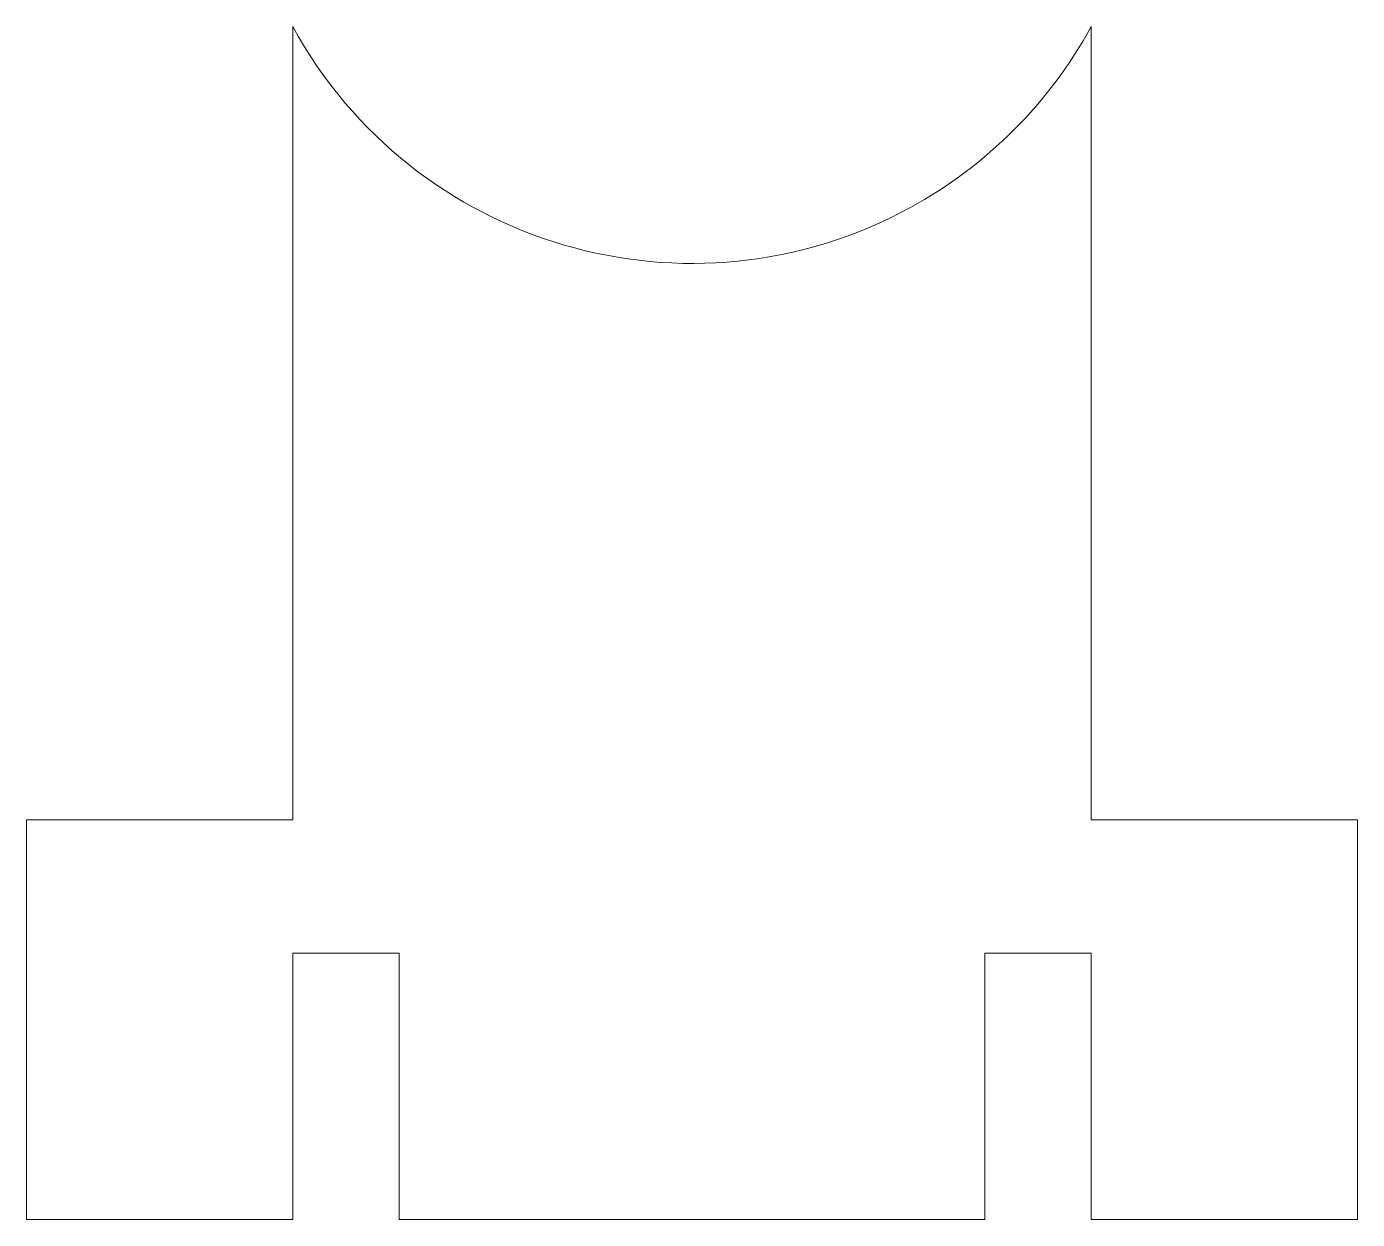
# Model space of a CAD drawing. Header units: inches. Extents: x 61.5 to 111.5, y 133.8 to 178.6.
import ezdxf

# ---------------------------------------------------------------- set-up
doc = ezdxf.new("R2010")
doc.units = ezdxf.units.IN
doc.header["$MEASUREMENT"] = 0

# ---------------------------------------------------------------- blocks, each defined once
blk = doc.blocks.new('block 2')
at = {"color": 7, "lineweight": 15, "true_color": 0xffffff}
blk.add_lwpolyline([(101.545, 133.774), (101.545, 143.774)], dxfattribs=at)
blk = doc.blocks.new('block 3')
at = {"color": 7, "lineweight": 15, "true_color": 0xffffff}
blk.add_lwpolyline([(101.545, 143.774), (97.545, 143.774)], dxfattribs=at)
blk = doc.blocks.new('block 4')
at = {"color": 7, "lineweight": 15, "true_color": 0xffffff}
blk.add_lwpolyline([(97.545, 143.774), (97.545, 133.774)], dxfattribs=at)
blk = doc.blocks.new('block 5')
at = {"color": 7, "lineweight": 15, "true_color": 0xffffff}
blk.add_lwpolyline([(75.545, 143.774), (71.545, 143.774)], dxfattribs=at)
blk = doc.blocks.new('block 6')
at = {"color": 7, "lineweight": 15, "true_color": 0xffffff}
blk.add_lwpolyline([(71.545, 143.774), (71.545, 133.774)], dxfattribs=at)
blk = doc.blocks.new('block 7')
at = {"color": 7, "lineweight": 15, "true_color": 0xffffff}
blk.add_lwpolyline([(75.545, 133.774), (75.545, 143.774)], dxfattribs=at)
blk = doc.blocks.new('block 8')
at = {"color": 7, "lineweight": 15, "true_color": 0xffffff}
blk.add_lwpolyline([(111.545, 133.774), (111.545, 148.774)], dxfattribs=at)
blk = doc.blocks.new('block 9')
at = {"color": 7, "lineweight": 15, "true_color": 0xffffff}
blk.add_lwpolyline([(75.545, 133.774), (97.545, 133.774)], dxfattribs=at)
blk = doc.blocks.new('block 10')
at = {"color": 7, "lineweight": 15, "true_color": 0xffffff}
blk.add_lwpolyline([(61.545, 148.774), (61.545, 133.774)], dxfattribs=at)
blk = doc.blocks.new('block 11')
at = {"color": 7, "lineweight": 15, "true_color": 0xffffff}
blk.add_lwpolyline([(61.545, 148.774), (71.545, 148.774)], dxfattribs=at)
blk = doc.blocks.new('block 12')
at = {"color": 7, "lineweight": 15, "true_color": 0xffffff}
blk.add_lwpolyline([(71.545, 148.774), (71.545, 178.563)], dxfattribs=at)
blk = doc.blocks.new('block 13')
at = {"color": 7, "lineweight": 15, "true_color": 0xffffff}
blk.add_lwpolyline([(101.545, 178.563), (101.545, 148.774)], dxfattribs=at)
blk = doc.blocks.new('block 14')
at = {"color": 7, "lineweight": 15, "true_color": 0xffffff}
blk.add_lwpolyline([(101.545, 148.774), (111.545, 148.774)], dxfattribs=at)
blk = doc.blocks.new('block 15')
at = {"color": 7, "lineweight": 15, "true_color": 0xffffff}
blk.add_lwpolyline([(61.545, 133.774), (71.545, 133.774)], dxfattribs=at)
blk = doc.blocks.new('block 16')
at = {"color": 7, "lineweight": 15, "true_color": 0xffffff}
blk.add_lwpolyline([(101.545, 133.774), (111.545, 133.774)], dxfattribs=at)
blk = doc.blocks.new('block 17')
at = {"color": 7, "lineweight": 15, "true_color": 0xffffff}
blk.add_open_spline([(71.545, 178.563), (76.079, 170.279), (86.471, 167.239), (94.755, 171.774), (97.62, 173.342), (99.976, 175.698), (101.545, 178.563)], degree=3, knots=[0, 0, 0, 0, 1, 1, 1, 2, 2, 2, 2], dxfattribs=at)

msp = doc.modelspace()

# ---------------------------------------------------------------- block references
for name in ['block 12', 'block 17', 'block 13', 'block 10', 'block 11', 'block 14', 'block 8', 'block 5', 'block 6', 'block 7', 'block 3', 'block 4', 'block 2', 'block 15', 'block 9', 'block 16']:
    msp.add_blockref(name, (0, 0))

doc.saveas('drawing.dxf')
